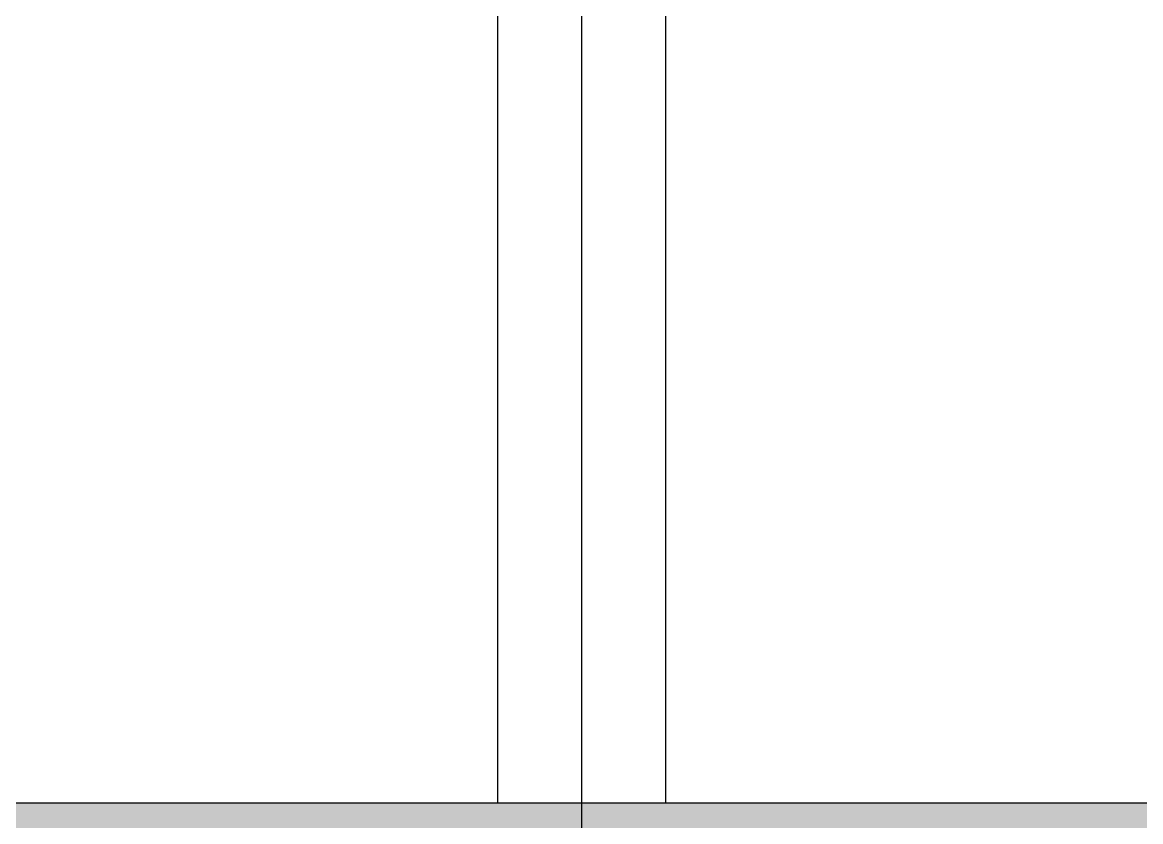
# Model space of a CAD drawing. Header units: centimetres. Extents: x 26200 to 152500, y -600 to 9300.
# Drawn here: x 145065 to 145665, y 1190 to 1619 of the extents above; entities that cross this region are included whole.
import ezdxf

# ---------------------------------------------------------------- set-up
doc = ezdxf.new("R2010")
doc.units = ezdxf.units.CM
doc.layers.add('ROTAS-MIMARI-KESIT', color=8, linetype='Continuous')

msp = doc.modelspace()

# ---------------------------------------------------------------- hatches: boundary and pattern name
at = {"layer": 'ROTAS-MIMARI-KESIT'}
h = msp.add_hatch(dxfattribs=at)
h.set_pattern_fill('ANSI33', color=256, style=0)
h.set_pattern_definition([(45, (84445.261, 23206.629), (-4.49012806, 4.49012806), []), (45, (84449.7513, 23206.629), (-4.49012806, 4.49012806), [3.175, -1.5875])])
h.paths.add_polyline_path([(145009.7, 1180.39), (145009.7, 1200.39), (129119.7, 1200.39), (129119.7, 1180.39)])
h.paths.add_polyline_path([(145009.7, 1200.39), (145009.7, 1180.39), (146908.2, 1180.39), (146908.2, 1200.39)])

# ---------------------------------------------------------------- linework, layer by layer
for p, q in [((145319.7, 1800.39), (145319.7, 1200.39)), ((145409.7, 1800.39), (145409.7, 1200.39))]:
    msp.add_line(p, q, dxfattribs=at)
for points in [[(145364.7, 2658.48), (145364.7, 925.39)], [(145009.7, 1200.39), (146908.2, 1200.39)]]:
    msp.add_lwpolyline(points, dxfattribs=at)

doc.saveas('drawing.dxf')
